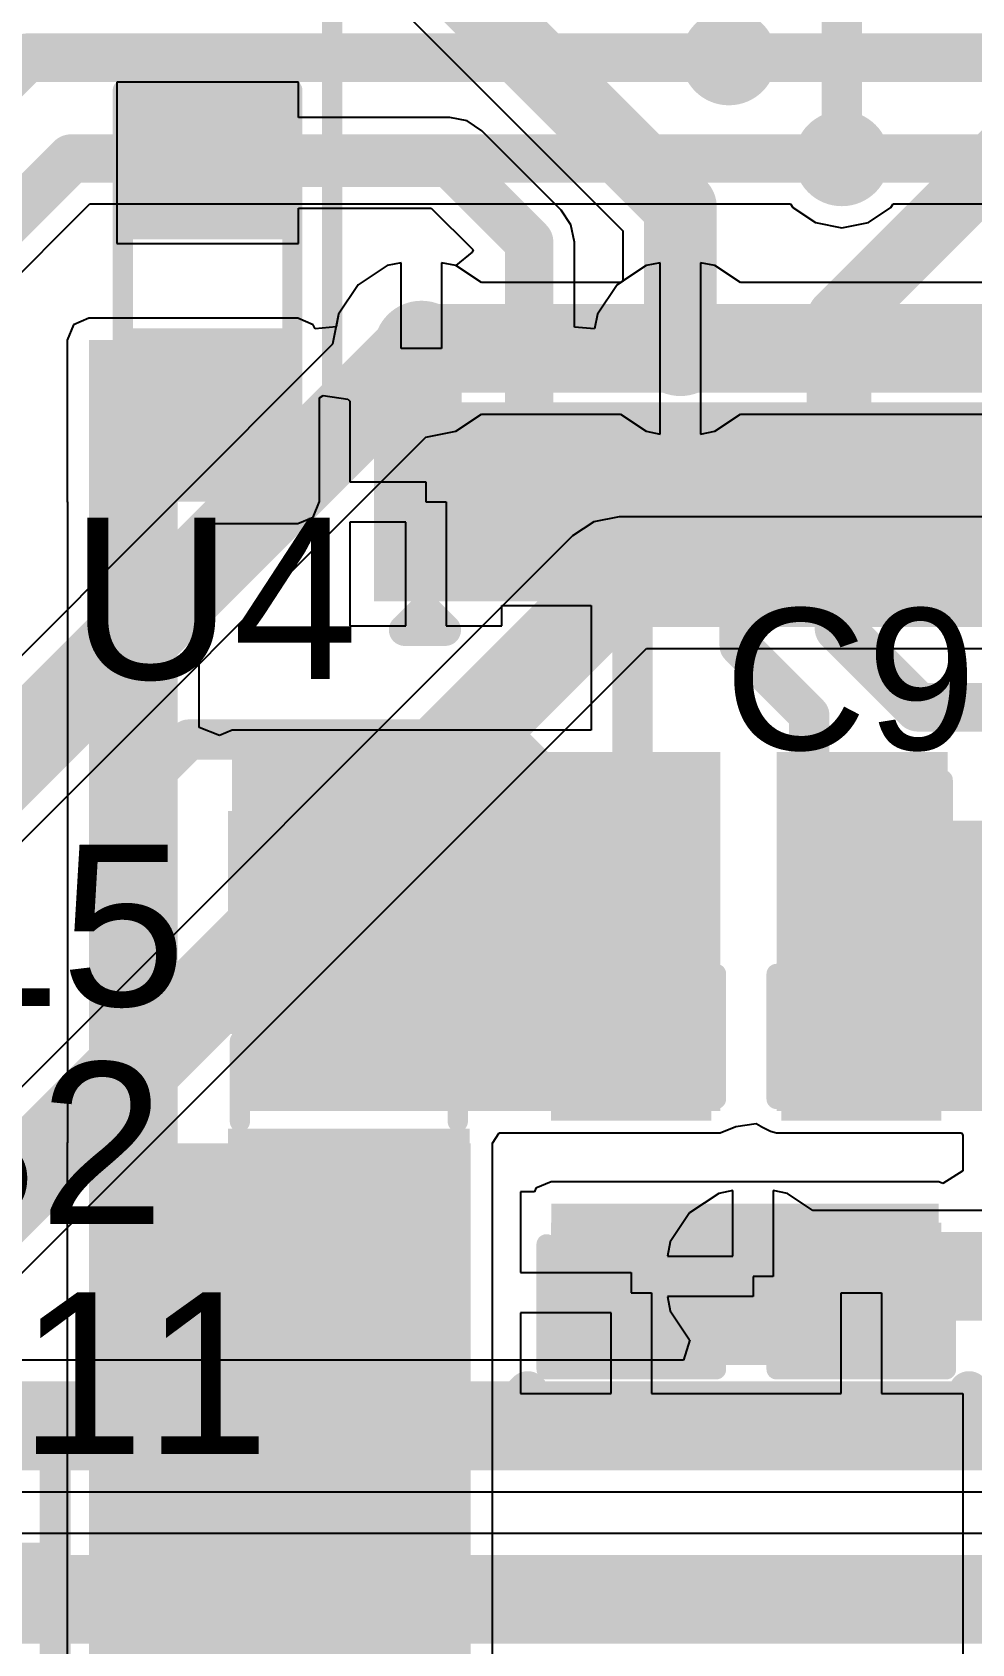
# Model space of a CAD drawing. Header units: millimetres. Extents: x -0.25 to 4.68, y -0.29 to 2.93.
# Drawn here: x 3.4824 to 3.7152, y 0.4209 to 0.8203 of the extents above; entities that cross this region are included whole.
import ezdxf

# ---------------------------------------------------------------- set-up
doc = ezdxf.new("R2010")
doc.units = ezdxf.units.MM
doc.header["$MEASUREMENT"] = 0
for name, color, linetype in [('BottomLayer', 5, 'Continuous'), ('BottomSolder', 6, 'Continuous'), ('TopLayer', 1, 'Continuous'), ('TopOverlay', 2, 'Continuous'), ('TopPaste', 8, 'Continuous'), ('TopSolder', 216, 'Continuous'), ('ViaHoleLayer', 16, 'Continuous')]:
    doc.layers.add(name, color=color, linetype=linetype)
doc.styles.add('Arial', font='', dxfattribs={"height": 0.2})
doc.styles.get('Arial').set_extended_font_data('Arial')

# ---------------------------------------------------------------- blocks, each defined once
blk = doc.blocks.new('14_TSSOP_50')
at = {"layer": 'TopLayer'}
for points in [[(-0.12992, 0.08563), (-0.08858, 0.08563), (-0.08858, 0.06791), (-0.12992, 0.06791)], [(0.08858, 0.08563), (0.12992, 0.08563), (0.12992, 0.06791), (0.08858, 0.06791)], [(-0.12992, 0.06004), (-0.08858, 0.06004), (-0.08858, 0.04232), (-0.12992, 0.04232)], [(0.08858, 0.06004), (0.12992, 0.06004), (0.12992, 0.04232), (0.08858, 0.04232)], [(-0.12992, 0.03445), (-0.08858, 0.03445), (-0.08858, 0.01673), (-0.12992, 0.01673)], [(0.08858, 0.03445), (0.12992, 0.03445), (0.12992, 0.01673), (0.08858, 0.01673)], [(-0.12992, 0.00886), (-0.08858, 0.00886), (-0.08858, -0.00886), (-0.12992, -0.00886)], [(0.08858, 0.00886), (0.12992, 0.00886), (0.12992, -0.00886), (0.08858, -0.00886)], [(-0.12992, -0.01673), (-0.08858, -0.01673), (-0.08858, -0.03445), (-0.12992, -0.03445)], [(0.08858, -0.01673), (0.12992, -0.01673), (0.12992, -0.03445), (0.08858, -0.03445)], [(-0.12992, -0.04232), (-0.08858, -0.04232), (-0.08858, -0.06004), (-0.12992, -0.06004)], [(0.08858, -0.04232), (0.12992, -0.04232), (0.12992, -0.06004), (0.08858, -0.06004)], [(-0.12992, -0.06791), (-0.08858, -0.06791), (-0.08858, -0.08563), (-0.12992, -0.08563)], [(0.08858, -0.06791), (0.12992, -0.06791), (0.12992, -0.08563), (0.08858, -0.08563)]]:
    blk.add_hatch(color=1, dxfattribs=at).paths.add_polyline_path(points)
at = {"layer": 'TopOverlay'}
blk.add_hatch(color=2, dxfattribs=at).paths.add_polyline_path([(-0.08402, 0.068), (-0.07302, 0.068), (-0.07302, 0.086), (-0.08402, 0.086)])
at = {"layer": 'TopPaste'}
for points in [[(-0.12992, 0.08563), (-0.08858, 0.08563), (-0.08858, 0.06791), (-0.12992, 0.06791)], [(0.08858, 0.08563), (0.12992, 0.08563), (0.12992, 0.06791), (0.08858, 0.06791)], [(-0.12992, 0.06004), (-0.08858, 0.06004), (-0.08858, 0.04232), (-0.12992, 0.04232)], [(0.08858, 0.06004), (0.12992, 0.06004), (0.12992, 0.04232), (0.08858, 0.04232)], [(-0.12992, 0.03445), (-0.08858, 0.03445), (-0.08858, 0.01673), (-0.12992, 0.01673)], [(0.08858, 0.03445), (0.12992, 0.03445), (0.12992, 0.01673), (0.08858, 0.01673)], [(-0.12992, 0.00886), (-0.08858, 0.00886), (-0.08858, -0.00886), (-0.12992, -0.00886)], [(0.08858, 0.00886), (0.12992, 0.00886), (0.12992, -0.00886), (0.08858, -0.00886)], [(-0.12992, -0.01673), (-0.08858, -0.01673), (-0.08858, -0.03445), (-0.12992, -0.03445)], [(0.08858, -0.01673), (0.12992, -0.01673), (0.12992, -0.03445), (0.08858, -0.03445)], [(-0.12992, -0.04232), (-0.08858, -0.04232), (-0.08858, -0.06004), (-0.12992, -0.06004)], [(0.08858, -0.04232), (0.12992, -0.04232), (0.12992, -0.06004), (0.08858, -0.06004)], [(-0.12992, -0.06791), (-0.08858, -0.06791), (-0.08858, -0.08563), (-0.12992, -0.08563)], [(0.08858, -0.06791), (0.12992, -0.06791), (0.12992, -0.08563), (0.08858, -0.08563)]]:
    blk.add_hatch(color=8, dxfattribs=at).paths.add_polyline_path(points)
at = {"layer": 'TopSolder'}
for points in [[(-0.13392, 0.08963), (-0.08458, 0.08963), (-0.08458, 0.06391), (-0.13392, 0.06391)], [(0.08458, 0.08963), (0.13392, 0.08963), (0.13392, 0.06391), (0.08458, 0.06391)], [(-0.13392, 0.06404), (-0.08458, 0.06404), (-0.08458, 0.03832), (-0.13392, 0.03832)], [(0.08458, 0.06404), (0.13392, 0.06404), (0.13392, 0.03832), (0.08458, 0.03832)], [(-0.13392, 0.03845), (-0.08458, 0.03845), (-0.08458, 0.01273), (-0.13392, 0.01273)], [(0.08458, 0.03845), (0.13392, 0.03845), (0.13392, 0.01273), (0.08458, 0.01273)], [(-0.13392, 0.01286), (-0.08458, 0.01286), (-0.08458, -0.01286), (-0.13392, -0.01286)], [(0.08458, 0.01286), (0.13392, 0.01286), (0.13392, -0.01286), (0.08458, -0.01286)], [(-0.13392, -0.01273), (-0.08458, -0.01273), (-0.08458, -0.03845), (-0.13392, -0.03845)], [(0.08458, -0.01273), (0.13392, -0.01273), (0.13392, -0.03845), (0.08458, -0.03845)], [(-0.13392, -0.03832), (-0.08458, -0.03832), (-0.08458, -0.06404), (-0.13392, -0.06404)], [(0.08458, -0.03832), (0.13392, -0.03832), (0.13392, -0.06404), (0.08458, -0.06404)], [(-0.13392, -0.06391), (-0.08458, -0.06391), (-0.08458, -0.08963), (-0.13392, -0.08963)], [(0.08458, -0.06391), (0.13392, -0.06391), (0.13392, -0.08963), (0.08458, -0.08963)]]:
    blk.add_hatch(color=216, dxfattribs=at).paths.add_polyline_path(points)
at = {"layer": 'TopOverlay'}
for points, const_width in [([(-0.09, 0.1), (0.09, 0.1)], 0.005), ([(-0.09, 0.1), (-0.09, 0.092)], 0.005), ([(0.09, 0.1), (0.09, 0.092)], 0.005), ([(-0.141, 0.082), (-0.136, 0.077)], 0.00787), ([(-0.141, 0.082), (-0.141, 0.072)], 0.00787), ([(-0.136, 0.077), (-0.141, 0.072)], 0.00787), ([(-0.09, -0.092), (-0.09, -0.1)], 0.005), ([(0.09, -0.092), (0.09, -0.1)], 0.005), ([(-0.09, -0.1), (0.09, -0.1)], 0.005)]:
    blk.add_lwpolyline(points, dxfattribs=dict(at, const_width=const_width))
for points, const_width in [([(-0.09125, 0.1, 1), (-0.08875, 0.1, 1)], 0.0025), ([(-0.09125, 0.1, 1), (-0.08875, 0.1, 1)], 0.0025), ([(0.08875, 0.1, 1), (0.09125, 0.1, 1)], 0.0025), ([(0.08875, 0.1, 1), (0.09125, 0.1, 1)], 0.0025), ([(-0.09125, 0.092, 1), (-0.08875, 0.092, 1)], 0.0025), ([(0.08875, 0.092, 1), (0.09125, 0.092, 1)], 0.0025), ([(-0.14297, 0.082, 1), (-0.13903, 0.082, 1)], 0.00394), ([(-0.14297, 0.082, 1), (-0.13903, 0.082, 1)], 0.00394), ([(-0.13797, 0.077, 1), (-0.13403, 0.077, 1)], 0.00394), ([(-0.13797, 0.077, 1), (-0.13403, 0.077, 1)], 0.00394), ([(-0.14297, 0.072, 1), (-0.13903, 0.072, 1)], 0.00394), ([(-0.14297, 0.072, 1), (-0.13903, 0.072, 1)], 0.00394), ([(-0.09125, -0.092, 1), (-0.08875, -0.092, 1)], 0.0025), ([(0.08875, -0.092, 1), (0.09125, -0.092, 1)], 0.0025), ([(-0.09125, -0.1, 1), (-0.08875, -0.1, 1)], 0.0025), ([(-0.09125, -0.1, 1), (-0.08875, -0.1, 1)], 0.0025), ([(0.08875, -0.1, 1), (0.09125, -0.1, 1)], 0.0025), ([(0.08875, -0.1, 1), (0.09125, -0.1, 1)], 0.0025)]:
    blk.add_lwpolyline(points, format="xyb", close=True, dxfattribs=dict(at, const_width=const_width))
blk = doc.blocks.new('R___0603_90')
at = {"layer": 'TopLayer'}
for points in [[(-0.015, 0.0175), (-0.015, -0.0175), (-0.045, -0.0175), (-0.045, 0.0175)], [(0.045, 0.0175), (0.045, -0.0175), (0.015, -0.0175), (0.015, 0.0175)]]:
    blk.add_hatch(color=1, dxfattribs=at).paths.add_polyline_path(points)
at = {"layer": 'TopPaste'}
for points in [[(-0.015, 0.0175), (-0.015, -0.0175), (-0.045, -0.0175), (-0.045, 0.0175)], [(0.045, 0.0175), (0.045, -0.0175), (0.015, -0.0175), (0.015, 0.0175)]]:
    blk.add_hatch(color=8, dxfattribs=at).paths.add_polyline_path(points)
at = {"layer": 'TopSolder'}
for points in [[(-0.011, 0.0215), (-0.011, -0.0215), (-0.049, -0.0215), (-0.049, 0.0215)], [(0.049, 0.0215), (0.049, -0.0215), (0.011, -0.0215), (0.011, 0.0215)]]:
    blk.add_hatch(color=216, dxfattribs=at).paths.add_polyline_path(points)
at = {"layer": 'TopOverlay', "const_width": 0.005}
for points in [[(-0.048, 0.021), (0.048, 0.021)], [(-0.048, 0.021), (-0.048, -0.021)], [(0.048, 0.021), (0.048, -0.021)], [(-0.048, -0.021), (0.048, -0.021)]]:
    blk.add_lwpolyline(points, dxfattribs=at)
at = {"layer": 'TopOverlay', "const_width": 0.0025}
for points in [[(-0.04925, 0.021, 1), (-0.04675, 0.021, 1)], [(-0.04925, 0.021, 1), (-0.04675, 0.021, 1)], [(0.04675, 0.021, 1), (0.04925, 0.021, 1)], [(0.04675, 0.021, 1), (0.04925, 0.021, 1)], [(-0.04925, -0.021, 1), (-0.04675, -0.021, 1)], [(-0.04925, -0.021, 1), (-0.04675, -0.021, 1)], [(0.04675, -0.021, 1), (0.04925, -0.021, 1)], [(0.04675, -0.021, 1), (0.04925, -0.021, 1)]]:
    blk.add_lwpolyline(points, format="xyb", close=True, dxfattribs=at)
blk = doc.blocks.new('I___0805_133')
at = {"layer": 'TopLayer'}
for points in [[(-0.06299, 0.02598), (-0.01575, 0.02598), (-0.01575, -0.02598), (-0.06299, -0.02598)], [(0.01575, 0.02598), (0.06299, 0.02598), (0.06299, -0.02598), (0.01575, -0.02598)]]:
    blk.add_hatch(color=1, dxfattribs=at).paths.add_polyline_path(points)
at = {"layer": 'TopPaste'}
for points in [[(-0.06299, 0.02598), (-0.01575, 0.02598), (-0.01575, -0.02598), (-0.06299, -0.02598)], [(0.01575, 0.02598), (0.06299, 0.02598), (0.06299, -0.02598), (0.01575, -0.02598)]]:
    blk.add_hatch(color=8, dxfattribs=at).paths.add_polyline_path(points)
at = {"layer": 'TopSolder'}
for points in [[(-0.06699, 0.02998), (-0.01175, 0.02998), (-0.01175, -0.02998), (-0.06699, -0.02998)], [(0.01175, 0.02998), (0.06699, 0.02998), (0.06699, -0.02998), (0.01175, -0.02998)]]:
    blk.add_hatch(color=216, dxfattribs=at).paths.add_polyline_path(points)
at = {"layer": 'TopOverlay', "const_width": 0.005}
for points in [[(-0.01, 0.027), (0.01, 0.027)], [(-0.01, -0.027), (0.01, -0.027)]]:
    blk.add_lwpolyline(points, dxfattribs=at)
at = {"layer": 'TopOverlay', "const_width": 0.0025}
for points in [[(-0.01125, 0.027, 1), (-0.00875, 0.027, 1)], [(0.00875, 0.027, 1), (0.01125, 0.027, 1)], [(-0.01125, -0.027, 1), (-0.00875, -0.027, 1)], [(0.00875, -0.027, 1), (0.01125, -0.027, 1)]]:
    blk.add_lwpolyline(points, format="xyb", close=True, dxfattribs=at)
blk = doc.blocks.new('C___0603_200')
at = {"layer": 'TopLayer'}
for points in [[(-0.015, 0.0175), (-0.015, -0.0175), (-0.045, -0.0175), (-0.045, 0.0175)], [(0.045, 0.0175), (0.045, -0.0175), (0.015, -0.0175), (0.015, 0.0175)]]:
    blk.add_hatch(color=1, dxfattribs=at).paths.add_polyline_path(points)
at = {"layer": 'TopPaste'}
for points in [[(-0.015, 0.0175), (-0.015, -0.0175), (-0.045, -0.0175), (-0.045, 0.0175)], [(0.045, 0.0175), (0.045, -0.0175), (0.015, -0.0175), (0.015, 0.0175)]]:
    blk.add_hatch(color=8, dxfattribs=at).paths.add_polyline_path(points)
at = {"layer": 'TopSolder'}
for points in [[(-0.01264, 0.01986), (-0.01264, -0.01986), (-0.04736, -0.01986), (-0.04736, 0.01986)], [(0.04736, 0.01986), (0.04736, -0.01986), (0.01264, -0.01986), (0.01264, 0.01986)]]:
    blk.add_hatch(color=216, dxfattribs=at).paths.add_polyline_path(points)
at = {"layer": 'TopOverlay', "const_width": 0.005}
for points in [[(-0.049, -0.021), (-0.049, 0.021)], [(-0.018, 0.021), (-0.049, 0.021)], [(0.049, 0.021), (0.018, 0.021)], [(0.049, -0.021), (0.049, 0.021)], [(-0.018, -0.021), (-0.049, -0.021)], [(0.049, -0.021), (0.018, -0.021)]]:
    blk.add_lwpolyline(points, dxfattribs=at)
at = {"layer": 'TopOverlay', "const_width": 0.0025}
for points in [[(-0.05025, 0.021, 1), (-0.04775, 0.021, 1)], [(-0.05025, 0.021, 1), (-0.04775, 0.021, 1)], [(-0.01925, 0.021, 1), (-0.01675, 0.021, 1)], [(0.01675, 0.021, 1), (0.01925, 0.021, 1)], [(0.04775, 0.021, 1), (0.05025, 0.021, 1)], [(0.04775, 0.021, 1), (0.05025, 0.021, 1)], [(-0.05025, -0.021, 1), (-0.04775, -0.021, 1)], [(-0.05025, -0.021, 1), (-0.04775, -0.021, 1)], [(-0.01925, -0.021, 1), (-0.01675, -0.021, 1)], [(0.01675, -0.021, 1), (0.01925, -0.021, 1)], [(0.04775, -0.021, 1), (0.05025, -0.021, 1)], [(0.04775, -0.021, 1), (0.05025, -0.021, 1)]]:
    blk.add_lwpolyline(points, format="xyb", close=True, dxfattribs=at)
blk = doc.blocks.new('C___0603_202')
at = {"layer": 'TopLayer'}
for points in [[(-0.015, 0.0175), (-0.015, -0.0175), (-0.045, -0.0175), (-0.045, 0.0175)], [(0.045, 0.0175), (0.045, -0.0175), (0.015, -0.0175), (0.015, 0.0175)]]:
    blk.add_hatch(color=1, dxfattribs=at).paths.add_polyline_path(points)
at = {"layer": 'TopPaste'}
for points in [[(-0.015, 0.0175), (-0.015, -0.0175), (-0.045, -0.0175), (-0.045, 0.0175)], [(0.045, 0.0175), (0.045, -0.0175), (0.015, -0.0175), (0.015, 0.0175)]]:
    blk.add_hatch(color=8, dxfattribs=at).paths.add_polyline_path(points)
at = {"layer": 'TopSolder'}
for points in [[(-0.01264, 0.01986), (-0.01264, -0.01986), (-0.04736, -0.01986), (-0.04736, 0.01986)], [(0.04736, 0.01986), (0.04736, -0.01986), (0.01264, -0.01986), (0.01264, 0.01986)]]:
    blk.add_hatch(color=216, dxfattribs=at).paths.add_polyline_path(points)
at = {"layer": 'TopOverlay', "const_width": 0.005}
for points in [[(-0.049, -0.021), (-0.049, 0.021)], [(-0.049, 0.021), (-0.018, 0.021)], [(0.018, 0.021), (0.049, 0.021)], [(0.049, -0.021), (0.049, 0.021)], [(-0.049, -0.021), (-0.018, -0.021)], [(0.018, -0.021), (0.049, -0.021)]]:
    blk.add_lwpolyline(points, dxfattribs=at)
at = {"layer": 'TopOverlay', "const_width": 0.0025}
for points in [[(-0.05025, 0.021, 1), (-0.04775, 0.021, 1)], [(-0.05025, 0.021, 1), (-0.04775, 0.021, 1)], [(-0.01925, 0.021, 1), (-0.01675, 0.021, 1)], [(0.01675, 0.021, 1), (0.01925, 0.021, 1)], [(0.04775, 0.021, 1), (0.05025, 0.021, 1)], [(0.04775, 0.021, 1), (0.05025, 0.021, 1)], [(-0.05025, -0.021, 1), (-0.04775, -0.021, 1)], [(-0.05025, -0.021, 1), (-0.04775, -0.021, 1)], [(-0.01925, -0.021, 1), (-0.01675, -0.021, 1)], [(0.01675, -0.021, 1), (0.01925, -0.021, 1)], [(0.04775, -0.021, 1), (0.05025, -0.021, 1)], [(0.04775, -0.021, 1), (0.05025, -0.021, 1)]]:
    blk.add_lwpolyline(points, format="xyb", close=True, dxfattribs=at)
blk = doc.blocks.new('C___0603_206')
at = {"layer": 'TopLayer'}
for points in [[(-0.015, 0.0175), (-0.015, -0.0175), (-0.045, -0.0175), (-0.045, 0.0175)], [(0.045, 0.0175), (0.045, -0.0175), (0.015, -0.0175), (0.015, 0.0175)]]:
    blk.add_hatch(color=1, dxfattribs=at).paths.add_polyline_path(points)
at = {"layer": 'TopPaste'}
for points in [[(-0.015, 0.0175), (-0.015, -0.0175), (-0.045, -0.0175), (-0.045, 0.0175)], [(0.045, 0.0175), (0.045, -0.0175), (0.015, -0.0175), (0.015, 0.0175)]]:
    blk.add_hatch(color=8, dxfattribs=at).paths.add_polyline_path(points)
at = {"layer": 'TopSolder'}
for points in [[(-0.01264, 0.01986), (-0.01264, -0.01986), (-0.04736, -0.01986), (-0.04736, 0.01986)], [(0.04736, 0.01986), (0.04736, -0.01986), (0.01264, -0.01986), (0.01264, 0.01986)]]:
    blk.add_hatch(color=216, dxfattribs=at).paths.add_polyline_path(points)
at = {"layer": 'TopOverlay', "const_width": 0.005}
for points in [[(-0.049, 0.021), (-0.049, -0.021)], [(-0.049, 0.021), (-0.018, 0.021)], [(0.018, 0.021), (0.049, 0.021)], [(0.049, 0.021), (0.049, -0.021)], [(-0.049, -0.021), (-0.018, -0.021)], [(0.018, -0.021), (0.049, -0.021)]]:
    blk.add_lwpolyline(points, dxfattribs=at)
at = {"layer": 'TopOverlay', "const_width": 0.0025}
for points in [[(-0.05025, 0.021, 1), (-0.04775, 0.021, 1)], [(-0.05025, 0.021, 1), (-0.04775, 0.021, 1)], [(-0.01925, 0.021, 1), (-0.01675, 0.021, 1)], [(0.01675, 0.021, 1), (0.01925, 0.021, 1)], [(0.04775, 0.021, 1), (0.05025, 0.021, 1)], [(0.04775, 0.021, 1), (0.05025, 0.021, 1)], [(-0.05025, -0.021, 1), (-0.04775, -0.021, 1)], [(-0.05025, -0.021, 1), (-0.04775, -0.021, 1)], [(-0.01925, -0.021, 1), (-0.01675, -0.021, 1)], [(0.01675, -0.021, 1), (0.01925, -0.021, 1)], [(0.04775, -0.021, 1), (0.05025, -0.021, 1)], [(0.04775, -0.021, 1), (0.05025, -0.021, 1)]]:
    blk.add_lwpolyline(points, format="xyb", close=True, dxfattribs=at)

msp = doc.modelspace()

# ---------------------------------------------------------------- hatches: boundary and pattern name
at = {"layer": 'BottomLayer'}
h = msp.add_hatch(color=5, dxfattribs=at)
edge = h.paths.add_edge_path()
edge.add_arc((3.655, 0.814), 0.01181, 0, 360)
h = msp.add_hatch(color=5, dxfattribs=at)
edge = h.paths.add_edge_path()
edge.add_arc((3.683, 0.789), 0.01181, 0, 360)
h = msp.add_hatch(color=5, dxfattribs=at)
edge = h.paths.add_edge_path()
edge.add_arc((3.57882, 0.74195), 0.01181, 0, 360)
h = msp.add_hatch(color=5, dxfattribs=at)
edge = h.paths.add_edge_path()
edge.add_arc((3.643, 0.74195), 0.01181, 0, 360)
h = msp.add_hatch(color=5, dxfattribs=at)
edge = h.paths.add_edge_path()
edge.add_arc((3.661, 0.512), 0.01181, 0, 360)
at = {"layer": 'BottomSolder'}
h = msp.add_hatch(color=6, dxfattribs=at)
edge = h.paths.add_edge_path()
edge.add_arc((3.655, 0.814), 0.00591, 0, 360)
h = msp.add_hatch(color=6, dxfattribs=at)
edge = h.paths.add_edge_path()
edge.add_arc((3.683, 0.789), 0.00591, 0, 360)
h = msp.add_hatch(color=6, dxfattribs=at)
edge = h.paths.add_edge_path()
edge.add_arc((3.57882, 0.74195), 0.00591, 0, 360)
h = msp.add_hatch(color=6, dxfattribs=at)
edge = h.paths.add_edge_path()
edge.add_arc((3.643, 0.74195), 0.00591, 0, 360)
h = msp.add_hatch(color=6, dxfattribs=at)
edge = h.paths.add_edge_path()
edge.add_arc((3.661, 0.512), 0.00591, 0, 360)
at = {"layer": 'TopLayer'}
h = msp.add_hatch(color=1, dxfattribs=at)
edge = h.paths.add_edge_path()
edge.add_arc((3.655, 0.814), 0.01181, 0, 360)
h = msp.add_hatch(color=1, dxfattribs=at)
edge = h.paths.add_edge_path()
edge.add_arc((3.683, 0.789), 0.01181, 0, 360)
h = msp.add_hatch(color=1, dxfattribs=at)
edge = h.paths.add_edge_path()
edge.add_arc((3.57882, 0.74195), 0.01181, 0, 360)
h = msp.add_hatch(color=1, dxfattribs=at)
edge = h.paths.add_edge_path()
edge.add_arc((3.643, 0.74195), 0.01181, 0, 360)
for points in [[(3.49642, 0.704), (3.54817, 0.704), (3.54817, 0.744), (3.49642, 0.744)], [(3.65287, 0.64195), (3.53187, 0.64195), (3.53187, 0.55295), (3.65287, 0.55295)], [(3.66682, 0.614), (3.70918, 0.614), (3.70918, 0.64195), (3.66682, 0.64195)], [(3.66682, 0.55295), (3.776, 0.55295), (3.776, 0.62495), (3.66682, 0.62495)], [(3.591, 0.545), (3.49642, 0.545), (3.49642, 0.29895), (3.591, 0.29895)], [(3.611, 0.49), (3.707, 0.49), (3.707, 0.53), (3.611, 0.53)]]:
    msp.add_hatch(color=1, dxfattribs=at).paths.add_polyline_path(points)
h = msp.add_hatch(color=1, dxfattribs=at)
edge = h.paths.add_edge_path()
edge.add_arc((3.661, 0.512), 0.01181, 0, 360)
at = {"layer": 'TopSolder'}
h = msp.add_hatch(color=216, dxfattribs=at)
edge = h.paths.add_edge_path()
edge.add_arc((3.655, 0.814), 0.00591, 0, 360)
h = msp.add_hatch(color=216, dxfattribs=at)
edge = h.paths.add_edge_path()
edge.add_arc((3.683, 0.789), 0.00591, 0, 360)
h = msp.add_hatch(color=216, dxfattribs=at)
edge = h.paths.add_edge_path()
edge.add_arc((3.57882, 0.74195), 0.00591, 0, 360)
h = msp.add_hatch(color=216, dxfattribs=at)
edge = h.paths.add_edge_path()
edge.add_arc((3.643, 0.74195), 0.00591, 0, 360)
h = msp.add_hatch(color=216, dxfattribs=at)
edge = h.paths.add_edge_path()
edge.add_arc((3.661, 0.512), 0.00591, 0, 360)
at = {"layer": 'ViaHoleLayer'}
h = msp.add_hatch(color=16, dxfattribs=at)
edge = h.paths.add_edge_path()
edge.add_arc((3.655, 0.814), 0.00591, 0, 360)
h = msp.add_hatch(color=16, dxfattribs=at)
edge = h.paths.add_edge_path()
edge.add_arc((3.683, 0.789), 0.00591, 0, 360)
h = msp.add_hatch(color=16, dxfattribs=at)
edge = h.paths.add_edge_path()
edge.add_arc((3.57882, 0.74195), 0.00591, 0, 360)
h = msp.add_hatch(color=16, dxfattribs=at)
edge = h.paths.add_edge_path()
edge.add_arc((3.643, 0.74195), 0.00591, 0, 360)
h = msp.add_hatch(color=16, dxfattribs=at)
edge = h.paths.add_edge_path()
edge.add_arc((3.661, 0.512), 0.00591, 0, 360)

# ---------------------------------------------------------------- linework, layer by layer
at = {"layer": 'BottomLayer'}
for p, q in [((3.44004, 0.72118), (3.49665, 0.77778)), ((3.49665, 0.77778), (3.67028, 0.77778)), ((3.67028, 0.77778), (3.67088, 0.77688)), ((3.67088, 0.77688), (3.67644, 0.77316)), ((3.68956, 0.77316), (3.69512, 0.77688)), ((3.69512, 0.77688), (3.69572, 0.77778)), ((3.69572, 0.77778), (3.95787, 0.77778)), ((3.67644, 0.77316), (3.683, 0.77186)), ((3.683, 0.77186), (3.68956, 0.77316)), ((3.57382, 0.76319), (3.57031, 0.76249)), ((3.57382, 0.74195), (3.57382, 0.76319)), ((3.58733, 0.76249), (3.58382, 0.76319)), ((3.58382, 0.76319), (3.58382, 0.74195)), ((3.638, 0.76319), (3.63449, 0.76249)), ((3.638, 0.74195), (3.638, 0.76319)), ((3.65151, 0.76249), (3.648, 0.76319)), ((3.648, 0.76319), (3.648, 0.74195)), ((3.57031, 0.76249), (3.5631, 0.75767)), ((3.59367, 0.75826), (3.58733, 0.76249)), ((3.63449, 0.76249), (3.62816, 0.75826)), ((3.65784, 0.75826), (3.65151, 0.76249)), ((3.5631, 0.75767), (3.55828, 0.75046)), ((3.62816, 0.75826), (3.59367, 0.75826)), ((3.82405, 0.75826), (3.65784, 0.75826)), ((3.55828, 0.75046), (3.55679, 0.74299)), ((3.55679, 0.74299), (3.42212, 0.60831)), ((3.58382, 0.74195), (3.57382, 0.74195)), ((3.638, 0.7207), (3.638, 0.74195)), ((3.648, 0.74195), (3.648, 0.7207)), ((3.58733, 0.7214), (3.59367, 0.72564)), ((3.59367, 0.72564), (3.62816, 0.72564)), ((3.62816, 0.72564), (3.63449, 0.7214)), ((3.65151, 0.7214), (3.65784, 0.72564)), ((3.65784, 0.72564), (3.81729, 0.72564)), ((3.44041, 0.58046), (3.57986, 0.71992)), ((3.57986, 0.71992), (3.58733, 0.7214)), ((3.63449, 0.7214), (3.638, 0.7207)), ((3.648, 0.7207), (3.65151, 0.7214)), ((3.62156, 0.699), (3.61627, 0.69547)), ((3.62781, 0.70025), (3.62156, 0.699)), ((3.83561, 0.70025), (3.62781, 0.70025)), ((3.61627, 0.69547), (3.44012, 0.51931)), ((3.46321, 0.49626), (3.63456, 0.66762)), ((3.63456, 0.66762), (3.83684, 0.66762)), ((3.65249, 0.53255), (3.64528, 0.52772)), ((3.656, 0.53324), (3.65249, 0.53255)), ((3.656, 0.517), (3.656, 0.53324)), ((3.66951, 0.53255), (3.666, 0.53324)), ((3.666, 0.53324), (3.666, 0.512)), ((3.67584, 0.52831), (3.66951, 0.53255)), ((3.64528, 0.52772), (3.64045, 0.52051)), ((3.7963, 0.52831), (3.67584, 0.52831)), ((3.64045, 0.52051), (3.63976, 0.517)), ((3.63976, 0.517), (3.656, 0.517)), ((3.666, 0.512), (3.661, 0.512)), ((3.661, 0.512), (3.661, 0.507)), ((3.661, 0.507), (3.63976, 0.507)), ((3.63976, 0.507), (3.64045, 0.50349)), ((3.64045, 0.50349), (3.64528, 0.49628)), ((3.64529, 0.49626), (3.64378, 0.49126)), ((3.64528, 0.49628), (3.64529, 0.49626)), ((3.64378, 0.49126), (3.46528, 0.49126)), ((3.23316, 0.45864), (3.80595, 0.45864)), ((3.80519, 0.44826), (3.46098, 0.44826))]:
    msp.add_line(p, q, dxfattribs=at)
for points, const_width in [([(3.402, 0.735), (3.481, 0.814)], 0.012), ([(3.481, 0.814), (3.655, 0.814)], 0.012), ([(3.655, 0.814), (3.88123, 0.814)], 0.012), ([(3.42882, 0.72582), (3.492, 0.789)], 0.012), ([(3.492, 0.789), (3.683, 0.789)], 0.012), ([(3.683, 0.789), (3.95787, 0.789)], 0.012), ([(3.42887, 0.592), (3.57851, 0.74164)], 0.022), ([(3.57882, 0.74195), (3.643, 0.74195)], 0.022), ([(3.643, 0.74195), (3.82405, 0.74195)], 0.022), ([(3.44687, 0.503), (3.62781, 0.68393)], 0.022), ([(3.62781, 0.68393), (3.841, 0.68393)], 0.022), ([(3.661, 0.512), (3.80306, 0.512)], 0.022), ([(3.229, 0.47495), (3.80595, 0.47495)], 0.022), ([(3.45682, 0.43195), (3.81195, 0.43195)], 0.022)]:
    msp.add_lwpolyline(points, dxfattribs=dict(at, const_width=const_width))
for points, const_width in [([(3.478, 0.814, 1), (3.484, 0.814, 1)], 0.006), ([(3.478, 0.814, 1), (3.484, 0.814, 1)], 0.006), ([(3.652, 0.814, 1), (3.658, 0.814, 1)], 0.006), ([(3.652, 0.814, 1), (3.658, 0.814, 1)], 0.006), ([(3.489, 0.789, 1), (3.495, 0.789, 1)], 0.006), ([(3.489, 0.789, 1), (3.495, 0.789, 1)], 0.006), ([(3.68, 0.789, 1), (3.686, 0.789, 1)], 0.006), ([(3.68, 0.789, 1), (3.686, 0.789, 1)], 0.006), ([(3.57301, 0.74164, 1), (3.58401, 0.74164, 1)], 0.011), ([(3.57332, 0.74195, 1), (3.58432, 0.74195, 1)], 0.011), ([(3.6375, 0.74195, 1), (3.6485, 0.74195, 1)], 0.011), ([(3.6375, 0.74195, 1), (3.6485, 0.74195, 1)], 0.011), ([(3.62231, 0.68393, 1), (3.63331, 0.68393, 1)], 0.011), ([(3.62231, 0.68393, 1), (3.63331, 0.68393, 1)], 0.011), ([(3.6555, 0.512, 1), (3.6665, 0.512, 1)], 0.011)]:
    msp.add_lwpolyline(points, format="xyb", close=True, dxfattribs=dict(at, const_width=const_width))
at = {"layer": 'TopLayer'}
for p, q in [((3.56982, 0.82999), (3.62873, 0.77109)), ((3.54832, 0.80795), (3.50332, 0.80795)), ((3.50332, 0.80795), (3.50332, 0.76795)), ((3.54832, 0.79916), (3.54832, 0.80795)), ((3.58586, 0.79916), (3.54832, 0.79916)), ((3.58587, 0.79916), (3.58586, 0.79916)), ((3.59016, 0.79831), (3.58587, 0.79916)), ((3.5938, 0.79588), (3.59016, 0.79831)), ((3.61343, 0.77624), (3.5938, 0.79588)), ((3.54832, 0.76795), (3.54832, 0.77673)), ((3.54832, 0.77673), (3.58122, 0.77673)), ((3.58122, 0.77673), (3.59159, 0.76637)), ((3.61586, 0.7726), (3.61343, 0.77624)), ((3.61343, 0.77624), (3.61343, 0.77624)), ((3.61672, 0.76831), (3.61586, 0.7726)), ((3.62873, 0.77109), (3.62873, 0.75864)), ((3.50332, 0.76795), (3.54832, 0.76795)), ((3.61672, 0.74725), (3.61672, 0.76831)), ((3.57382, 0.76319), (3.57031, 0.76249)), ((3.57382, 0.74195), (3.57382, 0.76319)), ((3.58733, 0.76249), (3.58382, 0.76319)), ((3.58382, 0.76319), (3.58382, 0.74195)), ((3.59142, 0.76578), (3.58733, 0.76249)), ((3.59159, 0.76637), (3.59142, 0.76578)), ((3.57031, 0.76249), (3.5631, 0.75767)), ((3.5631, 0.75767), (3.55828, 0.75046)), ((3.62728, 0.75767), (3.62245, 0.75046)), ((3.62873, 0.75864), (3.62728, 0.75767)), ((3.4926, 0.74783), (3.49101, 0.744)), ((3.49642, 0.74941), (3.4926, 0.74783)), ((3.54817, 0.74941), (3.49642, 0.74941)), ((3.552, 0.74783), (3.54817, 0.74941)), ((3.55244, 0.74676), (3.552, 0.74783)), ((3.55764, 0.74727), (3.55244, 0.74676)), ((3.55828, 0.75046), (3.55764, 0.74727)), ((3.62172, 0.74676), (3.61672, 0.74725)), ((3.62245, 0.75046), (3.62172, 0.74676)), ((3.49101, 0.744), (3.49101, 0.704)), ((3.58382, 0.74195), (3.57382, 0.74195)), ((3.55358, 0.72966), (3.55442, 0.73026)), ((3.55358, 0.704), (3.55358, 0.72966)), ((3.55442, 0.73026), (3.56054, 0.72936)), ((3.56054, 0.72936), (3.56105, 0.72888)), ((3.56105, 0.72888), (3.56105, 0.70891)), ((3.56105, 0.70891), (3.57991, 0.70891)), ((3.57991, 0.70891), (3.57991, 0.70391)), ((3.49101, 0.704), (3.49111, 0.70376)), ((3.49111, 0.70376), (3.49111, 0.54524)), ((3.552, 0.70017), (3.55358, 0.704)), ((3.57991, 0.70391), (3.58491, 0.70391)), ((3.58491, 0.70391), (3.58491, 0.67324)), ((3.54817, 0.69859), (3.552, 0.70017)), ((3.57491, 0.69891), (3.56105, 0.69891)), ((3.56105, 0.69891), (3.56105, 0.67324)), ((3.57491, 0.67324), (3.57491, 0.69891)), ((3.52374, 0.64801), (3.52374, 0.69859)), ((3.52374, 0.69859), (3.54817, 0.69859)), ((3.59877, 0.67324), (3.59877, 0.67824)), ((3.59877, 0.67824), (3.6209, 0.67824)), ((3.6209, 0.67824), (3.6209, 0.64736)), ((3.56105, 0.67324), (3.57491, 0.67324)), ((3.58491, 0.67324), (3.59877, 0.67324)), ((3.52874, 0.64606), (3.52374, 0.64801)), ((3.53187, 0.64736), (3.52874, 0.64606)), ((3.6209, 0.64736), (3.53187, 0.64736)), ((3.59641, 0.545), (3.59811, 0.54754)), ((3.59811, 0.54754), (3.65287, 0.54754)), ((3.65287, 0.54754), (3.65669, 0.54912)), ((3.65669, 0.54912), (3.66176, 0.54988)), ((3.66176, 0.54988), (3.66295, 0.54923)), ((3.66295, 0.54923), (3.663, 0.54912)), ((3.663, 0.54912), (3.66532, 0.54795)), ((3.66532, 0.54795), (3.66682, 0.54754)), ((3.66682, 0.54754), (3.71262, 0.54754)), ((3.71262, 0.54754), (3.71301, 0.54695)), ((3.49111, 0.54524), (3.49101, 0.545)), ((3.49101, 0.545), (3.49101, 0.29895)), ((3.59641, 0.41136), (3.59641, 0.545)), ((3.71301, 0.54695), (3.71301, 0.53818)), ((3.611, 0.53541), (3.60717, 0.53383)), ((3.707, 0.53541), (3.611, 0.53541)), ((3.70801, 0.53499), (3.707, 0.53541)), ((3.71301, 0.53818), (3.70801, 0.53499)), ((3.60681, 0.53295), (3.60332, 0.53295)), ((3.60332, 0.53295), (3.60332, 0.51295)), ((3.60717, 0.53383), (3.60681, 0.53295)), ((3.60332, 0.51295), (3.63082, 0.51295)), ((3.63082, 0.51295), (3.63082, 0.50795)), ((3.63082, 0.50795), (3.63582, 0.50795)), ((3.63582, 0.50795), (3.63582, 0.48295)), ((3.68282, 0.48295), (3.68282, 0.50795)), ((3.68282, 0.50795), (3.69282, 0.50795)), ((3.69282, 0.50795), (3.69282, 0.48295)), ((3.62582, 0.50295), (3.60332, 0.50295)), ((3.60332, 0.50295), (3.60332, 0.48295)), ((3.62582, 0.48295), (3.62582, 0.50295)), ((3.60332, 0.48295), (3.62582, 0.48295)), ((3.63582, 0.48295), (3.65832, 0.48295)), ((3.65832, 0.48295), (3.65832, 0.48295)), ((3.65832, 0.48295), (3.66032, 0.48295)), ((3.66032, 0.48295), (3.66032, 0.48295)), ((3.66032, 0.48295), (3.68282, 0.48295)), ((3.69282, 0.48295), (3.71301, 0.48295)), ((3.71301, 0.48295), (3.71301, 0.41136))]:
    msp.add_line(p, q, dxfattribs=at)
for points, const_width in [([(3.65584, 0.81484), (3.65584, 0.92157)], 0.01), ([(3.683, 0.789), (3.683, 0.92168)], 0.01), ([(3.57991, 0.84009), (3.643, 0.777)], 0.018), ([(3.655, 0.814), (3.65584, 0.81484)], 0.01), ([(3.68227, 0.74927), (3.73346, 0.80046)], 0.016), ([(3.52687, 0.78795), (3.58587, 0.78795)], 0.012), ([(3.58587, 0.78795), (3.6055, 0.76831)], 0.012), ([(3.643, 0.74195), (3.643, 0.777)], 0.018), ([(3.6055, 0.69091), (3.6055, 0.76831)], 0.012), ([(3.68227, 0.70391), (3.68227, 0.74927)], 0.016), ([(3.57977, 0.69105), (3.57977, 0.739)], 0.018), ([(3.50742, 0.71205), (3.52332, 0.72795)], 0.022), ([(3.52332, 0.72795), (3.52582, 0.72795)], 0.022), ([(3.50742, 0.51522), (3.50742, 0.71205)], 0.022), ([(3.68227, 0.69091), (3.68227, 0.70391)], 0.016), ([(3.57977, 0.69105), (3.57991, 0.69091)], 0.018), ([(3.63109, 0.61913), (3.63109, 0.69091)], 0.01), ([(3.65767, 0.66833), (3.65767, 0.68992)], 0.01), ([(3.68227, 0.67259), (3.68227, 0.69091)], 0.012), ([(3.68227, 0.67259), (3.70186, 0.653)], 0.012), ([(3.65767, 0.66833), (3.67491, 0.65109)], 0.01), ([(3.70186, 0.653), (3.73786, 0.653)], 0.012), ([(3.67491, 0.63695), (3.67491, 0.65109)], 0.01), ([(3.67491, 0.63695), (3.68388, 0.62797)], 0.01), ([(3.68005, 0.62797), (3.688, 0.62797)], 0.01), ([(3.68005, 0.61646), (3.68005, 0.62797)], 0.01), ([(3.68388, 0.62797), (3.688, 0.62797)], 0.01), ([(3.60887, 0.59691), (3.63109, 0.61913)], 0.01), ([(3.68005, 0.61646), (3.68789, 0.60862)], 0.01), ([(3.67532, 0.60695), (3.68532, 0.59695)], 0.01), ([(3.68532, 0.59695), (3.68782, 0.59695)], 0.01), ([(3.50742, 0.51522), (3.53164, 0.491)], 0.022)]:
    msp.add_lwpolyline(points, dxfattribs=dict(at, const_width=const_width))
for points, const_width in [([(3.6525, 0.814, 1), (3.6575, 0.814, 1)], 0.005), ([(3.65334, 0.81484, 1), (3.65834, 0.81484, 1)], 0.005), ([(3.65334, 0.81484, 1), (3.65834, 0.81484, 1)], 0.005), ([(3.52387, 0.78795, 1), (3.52987, 0.78795, 1)], 0.006), ([(3.58287, 0.78795, 1), (3.58887, 0.78795, 1)], 0.006), ([(3.58287, 0.78795, 1), (3.58887, 0.78795, 1)], 0.006), ([(3.6805, 0.789, 1), (3.6855, 0.789, 1)], 0.005), ([(3.6385, 0.777, 1), (3.6475, 0.777, 1)], 0.009), ([(3.6385, 0.777, 1), (3.6475, 0.777, 1)], 0.009), ([(3.6025, 0.76831, 1), (3.6085, 0.76831, 1)], 0.006), ([(3.6025, 0.76831, 1), (3.6085, 0.76831, 1)], 0.006), ([(3.67827, 0.74927, 1), (3.68627, 0.74927, 1)], 0.008), ([(3.67827, 0.74927, 1), (3.68627, 0.74927, 1)], 0.008), ([(3.6385, 0.74195, 1), (3.6475, 0.74195, 1)], 0.009), ([(3.57527, 0.739, 1), (3.58427, 0.739, 1)], 0.009), ([(3.51782, 0.72795, 1), (3.52882, 0.72795, 1)], 0.011), ([(3.51782, 0.72795, 1), (3.52882, 0.72795, 1)], 0.011), ([(3.52032, 0.72795, 1), (3.53132, 0.72795, 1)], 0.011), ([(3.50192, 0.71205, 1), (3.51292, 0.71205, 1)], 0.011), ([(3.50192, 0.71205, 1), (3.51292, 0.71205, 1)], 0.011), ([(3.67827, 0.70391, 1), (3.68627, 0.70391, 1)], 0.008), ([(3.67827, 0.70391, 1), (3.68627, 0.70391, 1)], 0.008), ([(3.57527, 0.69105, 1), (3.58427, 0.69105, 1)], 0.009), ([(3.57527, 0.69105, 1), (3.58427, 0.69105, 1)], 0.009), ([(3.57541, 0.69091, 1), (3.58441, 0.69091, 1)], 0.009), ([(3.67827, 0.69091, 1), (3.68627, 0.69091, 1)], 0.008), ([(3.6025, 0.69091, 1), (3.6085, 0.69091, 1)], 0.006), ([(3.62859, 0.69091, 1), (3.63359, 0.69091, 1)], 0.005), ([(3.65517, 0.68992, 1), (3.66017, 0.68992, 1)], 0.005), ([(3.67927, 0.69091, 1), (3.68527, 0.69091, 1)], 0.006), ([(3.67927, 0.67259, 1), (3.68527, 0.67259, 1)], 0.006), ([(3.67927, 0.67259, 1), (3.68527, 0.67259, 1)], 0.006), ([(3.65517, 0.66833, 1), (3.66017, 0.66833, 1)], 0.005), ([(3.65517, 0.66833, 1), (3.66017, 0.66833, 1)], 0.005), ([(3.69886, 0.653, 1), (3.70486, 0.653, 1)], 0.006), ([(3.69886, 0.653, 1), (3.70486, 0.653, 1)], 0.006), ([(3.67241, 0.65109, 1), (3.67741, 0.65109, 1)], 0.005), ([(3.67241, 0.65109, 1), (3.67741, 0.65109, 1)], 0.005), ([(3.67241, 0.63695, 1), (3.67741, 0.63695, 1)], 0.005), ([(3.67241, 0.63695, 1), (3.67741, 0.63695, 1)], 0.005), ([(3.67755, 0.62797, 1), (3.68255, 0.62797, 1)], 0.005), ([(3.67755, 0.62797, 1), (3.68255, 0.62797, 1)], 0.005), ([(3.68138, 0.62797, 1), (3.68638, 0.62797, 1)], 0.005), ([(3.68138, 0.62797, 1), (3.68638, 0.62797, 1)], 0.005), ([(3.6855, 0.62797, 1), (3.6905, 0.62797, 1)], 0.005), ([(3.6855, 0.62797, 1), (3.6905, 0.62797, 1)], 0.005), ([(3.62859, 0.61913, 1), (3.63359, 0.61913, 1)], 0.005), ([(3.62859, 0.61913, 1), (3.63359, 0.61913, 1)], 0.005), ([(3.67755, 0.61646, 1), (3.68255, 0.61646, 1)], 0.005), ([(3.67755, 0.61646, 1), (3.68255, 0.61646, 1)], 0.005), ([(3.67282, 0.60695, 1), (3.67782, 0.60695, 1)], 0.005), ([(3.68539, 0.60862, 1), (3.69039, 0.60862, 1)], 0.005), ([(3.60637, 0.59691, 1), (3.61137, 0.59691, 1)], 0.005), ([(3.68282, 0.59695, 1), (3.68782, 0.59695, 1)], 0.005), ([(3.68282, 0.59695, 1), (3.68782, 0.59695, 1)], 0.005), ([(3.68532, 0.59695, 1), (3.69032, 0.59695, 1)], 0.005), ([(3.50192, 0.51522, 1), (3.51292, 0.51522, 1)], 0.011), ([(3.50192, 0.51522, 1), (3.51292, 0.51522, 1)], 0.011), ([(3.52614, 0.491, 1), (3.53714, 0.491, 1)], 0.011)]:
    msp.add_lwpolyline(points, format="xyb", close=True, dxfattribs=dict(at, const_width=const_width))
at = {"layer": 'TopOverlay', "const_width": 0.01}
for points in [[(3.51313, 0.637), (3.52113, 0.645)], [(3.52113, 0.645), (3.6, 0.645)], [(3.6, 0.645), (3.61, 0.635)], [(3.51313, 0.62), (3.51313, 0.637)], [(3.59665, 0.475), (3.60515, 0.4835)], [(3.7145, 0.4835), (3.723, 0.475)], [(3.53365, 0.475), (3.59665, 0.475)]]:
    msp.add_lwpolyline(points, dxfattribs=at)
at = {"layer": 'TopOverlay', "const_width": 0.005}
for points in [[(3.51863, 0.645, 1), (3.52363, 0.645, 1)], [(3.51863, 0.645, 1), (3.52363, 0.645, 1)], [(3.5975, 0.645, 1), (3.6025, 0.645, 1)], [(3.5975, 0.645, 1), (3.6025, 0.645, 1)], [(3.51063, 0.637, 1), (3.51563, 0.637, 1)], [(3.51063, 0.637, 1), (3.51563, 0.637, 1)], [(3.6075, 0.635, 1), (3.6125, 0.635, 1)], [(3.51063, 0.62, 1), (3.51563, 0.62, 1)], [(3.60265, 0.4835, 1), (3.60765, 0.4835, 1)], [(3.712, 0.4835, 1), (3.717, 0.4835, 1)], [(3.53115, 0.475, 1), (3.53615, 0.475, 1)], [(3.59415, 0.475, 1), (3.59915, 0.475, 1)], [(3.59415, 0.475, 1), (3.59915, 0.475, 1)]]:
    msp.add_lwpolyline(points, format="xyb", close=True, dxfattribs=at)

# ---------------------------------------------------------------- block references
for name, p, rotation in [('14_TSSOP_50', (3.65668, 0.81316), 90), ('R___0603_90', (3.52582, 0.75795), 90), ('I___0805_133', (3.56082, 0.56032), 90), ('C___0603_206', (3.63082, 0.53795), 90), ('C___0603_200', (3.68782, 0.53795), 270)]:
    msp.add_blockref(name, p, dxfattribs=dict(rotation=rotation))
msp.add_blockref('C___0603_202', (3.659, 0.614))

# ---------------------------------------------------------------- texts
at = {"layer": 'TopOverlay', "style": 'Arial'}
for s, height, p in [('U4', 0.04, (3.49168, 0.66001)), ('C9', 0.035, (3.65384, 0.64251)), ('C15', 0.04, (3.41802, 0.57901)), ('FB2', 0.04, (3.41268, 0.52501)), ('C11', 0.04, (3.43868, 0.46801))]:
    msp.add_text(s, height=height, dxfattribs=at).set_placement(p)
msp.add_text('-TH1+', height=0.059055, rotation=360, dxfattribs=at).set_placement((3.36122, 0.41195))

doc.saveas('drawing.dxf')
